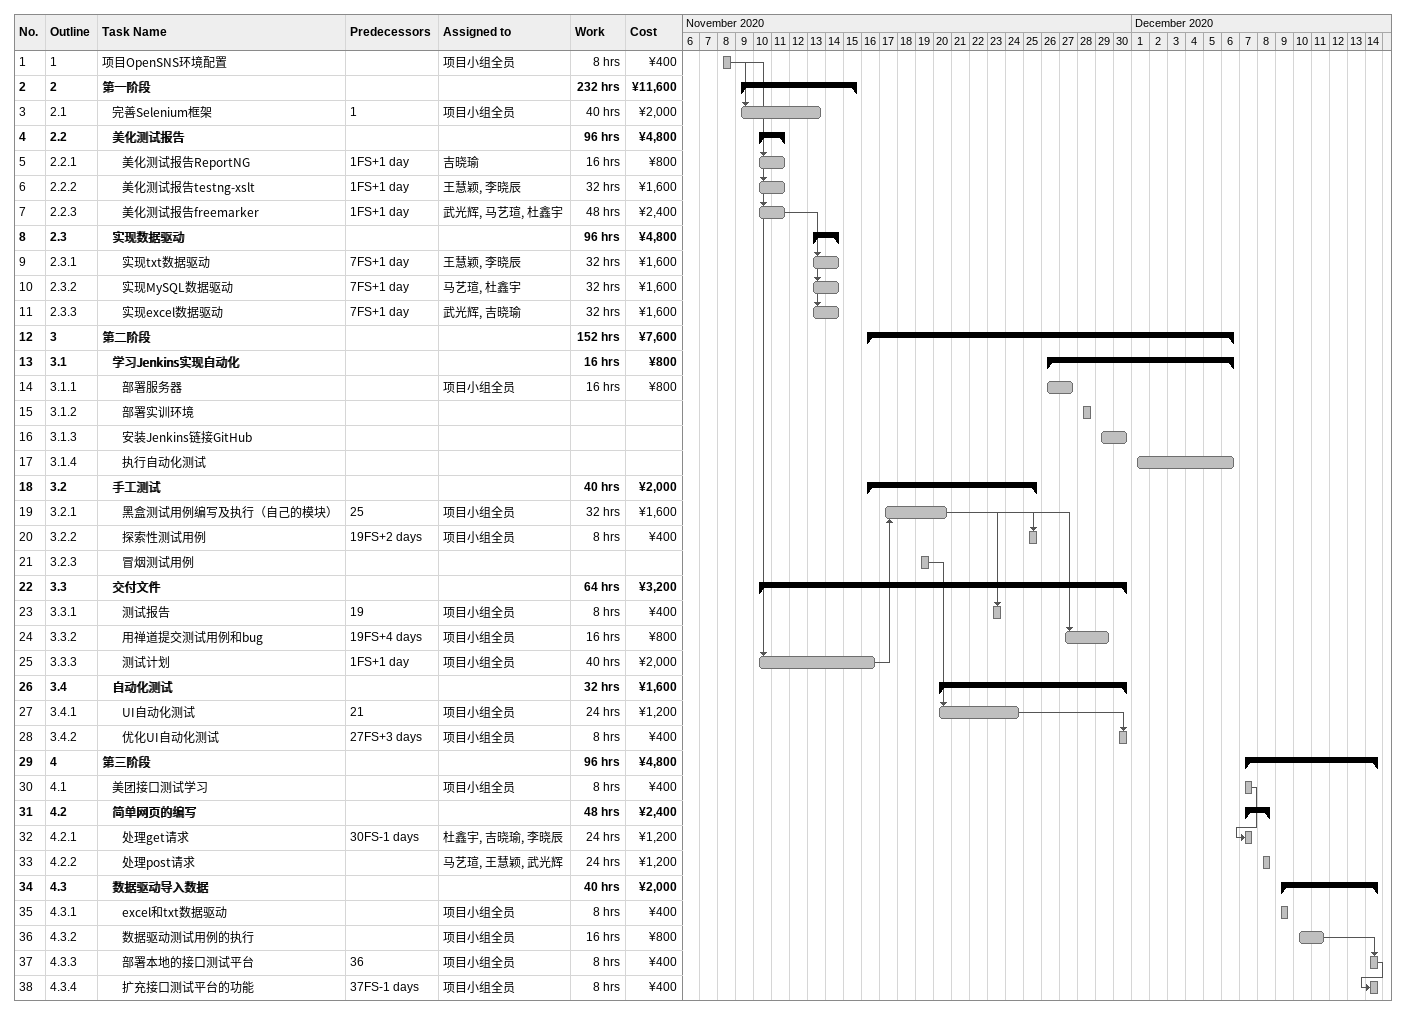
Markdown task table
| ID | WBS | Task | Start | Finish | Predecessors | Resources | Work (h) | Cost (¥) |
|---|---|---|---|---|---|---|---|---|
| 1 | 1 | 项目OpenSNS环境配置 | 2020-11-08 | 2020-11-08 |  | 项目小组全员 | 8 | 400 |
| 2 | 2 | **第一阶段** | 2020-11-09 | 2020-11-15 |  |  | 232 | 11600 |
| 3 | 2.1 | 完善Selenium框架 | 2020-11-09 | 2020-11-13 | 1 | 项目小组全员 | 40 | 2000 |
| 4 | 2.2 | **美化测试报告** | 2020-11-10 | 2020-11-11 |  |  | 96 | 4800 |
| 5 | 2.2.1 | 美化测试报告ReportNG | 2020-11-10 | 2020-11-11 | 1FS+1d | 吉晓瑜 | 16 | 800 |
| 6 | 2.2.2 | 美化测试报告testng-xslt | 2020-11-10 | 2020-11-11 | 1FS+1d | 王慧颖, 李晓辰 | 32 | 1600 |
| 7 | 2.2.3 | 美化测试报告freemarker | 2020-11-10 | 2020-11-11 | 1FS+1d | 武光辉, 马艺瑄, 杜鑫宇 | 48 | 2400 |
| 8 | 2.3 | **实现数据驱动** | 2020-11-13 | 2020-11-14 |  |  | 96 | 4800 |
| 9 | 2.3.1 | 实现txt数据驱动 | 2020-11-13 | 2020-11-14 | 7FS+1d | 王慧颖, 李晓辰 | 32 | 1600 |
| 10 | 2.3.2 | 实现MySQL数据驱动 | 2020-11-13 | 2020-11-14 | 7FS+1d | 马艺瑄, 杜鑫宇 | 32 | 1600 |
| 11 | 2.3.3 | 实现excel数据驱动 | 2020-11-13 | 2020-11-14 | 7FS+1d | 武光辉, 吉晓瑜 | 32 | 1600 |
| 12 | 3 | **第二阶段** | 2020-11-16 | 2020-12-06 |  |  | 152 | 7600 |
| 13 | 3.1 | **学习Jenkins实现自动化** | 2020-11-26 | 2020-12-06 |  |  | 16 | 800 |
| 14 | 3.1.1 | 部署服务器 | 2020-11-26 | 2020-11-27 |  | 项目小组全员 | 16 | 800 |
| 15 | 3.1.2 | 部署实训环境 | 2020-11-28 | 2020-11-28 |  |  |  |  |
| 16 | 3.1.3 | 安装Jenkins链接GitHub | 2020-11-29 | 2020-11-30 |  |  |  |  |
| 17 | 3.1.4 | 执行自动化测试 | 2020-12-01 | 2020-12-06 |  |  |  |  |
| 18 | 3.2 | **手工测试** | 2020-11-16 | 2020-11-25 |  |  | 40 | 2000 |
| 19 | 3.2.1 | 黑盒测试用例编写及执行（自己的模块） | 2020-11-17 | 2020-11-20 | 25 | 项目小组全员 | 32 | 1600 |
| 20 | 3.2.2 | 探索性测试用例 | 2020-11-25 | 2020-11-25 | 19FS+2d | 项目小组全员 | 8 | 400 |
| 21 | 3.2.3 | 冒烟测试用例 | 2020-11-19 | 2020-11-19 |  |  |  |  |
| 22 | 3.3 | **交付文件** | 2020-11-10 | 2020-11-30 |  |  | 64 | 3200 |
| 23 | 3.3.1 | 测试报告 | 2020-11-23 | 2020-11-23 | 19 | 项目小组全员 | 8 | 400 |
| 24 | 3.3.2 | 用禅道提交测试用例和bug | 2020-11-27 | 2020-11-29 | 19FS+4d | 项目小组全员 | 16 | 800 |
| 25 | 3.3.3 | 测试计划 | 2020-11-10 | 2020-11-16 | 1FS+1d | 项目小组全员 | 40 | 2000 |
| 26 | 3.4 | **自动化测试** | 2020-11-20 | 2020-11-30 |  |  | 32 | 1600 |
| 27 | 3.4.1 | UI自动化测试 | 2020-11-20 | 2020-11-24 | 21 | 项目小组全员 | 24 | 1200 |
| 28 | 3.4.2 | 优化UI自动化测试 | 2020-11-30 | 2020-11-30 | 27FS+3d | 项目小组全员 | 8 | 400 |
| 29 | 4 | **第三阶段** | 2020-12-07 | 2020-12-14 |  |  | 96 | 4800 |
| 30 | 4.1 | 美团接口测试学习 | 2020-12-07 | 2020-12-07 |  | 项目小组全员 | 8 | 400 |
| 31 | 4.2 | **简单网页的编写** | 2020-12-07 | 2020-12-08 |  |  | 48 | 2400 |
| 32 | 4.2.1 | 处理get请求 | 2020-12-07 | 2020-12-07 | 30FS-1d | 杜鑫宇, 吉晓瑜, 李晓辰 | 24 | 1200 |
| 33 | 4.2.2 | 处理post请求 | 2020-12-08 | 2020-12-08 |  | 马艺瑄, 王慧颖, 武光辉 | 24 | 1200 |
| 34 | 4.3 | **数据驱动导入数据** | 2020-12-09 | 2020-12-14 |  |  | 40 | 2000 |
| 35 | 4.3.1 | excel和txt数据驱动 | 2020-12-09 | 2020-12-09 |  | 项目小组全员 | 8 | 400 |
| 36 | 4.3.2 | 数据驱动测试用例的执行 | 2020-12-10 | 2020-12-11 |  | 项目小组全员 | 16 | 800 |
| 37 | 4.3.3 | 部署本地的接口测试平台 | 2020-12-14 | 2020-12-14 | 36 | 项目小组全员 | 8 | 400 |
| 38 | 4.3.4 | 扩充接口测试平台的功能 | 2020-12-14 | 2020-12-14 | 37FS-1d | 项目小组全员 | 8 | 400 |
